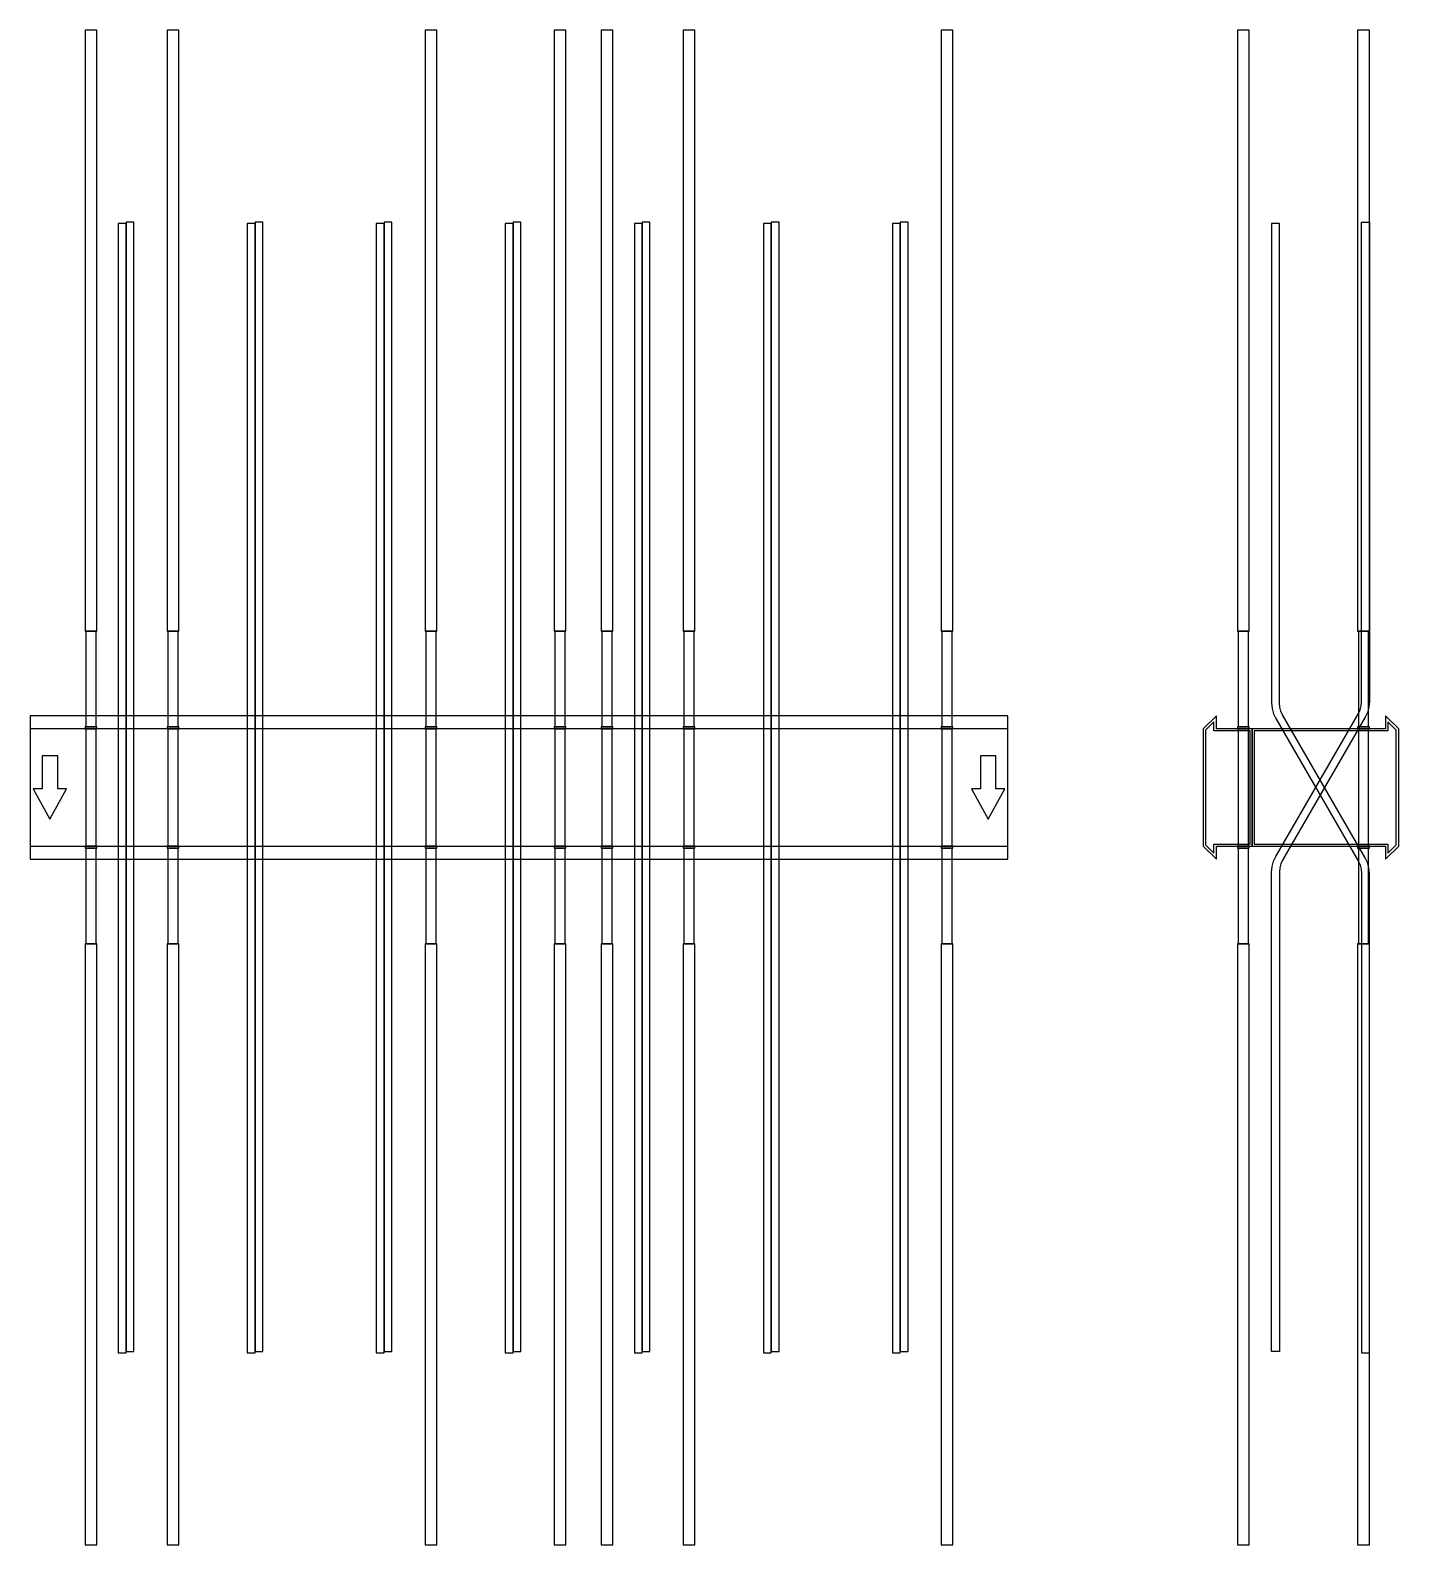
# Model space of a CAD drawing. Extents: x 0 to 1400, y -775 to 775.
import ezdxf

# ---------------------------------------------------------------- set-up
doc = ezdxf.new("R2010")
doc.units = 0
doc.layers.add('Halfen', color=7, linetype='CONTINUOUS')

msp = doc.modelspace()

# ---------------------------------------------------------------- linework, layer by layer
at = {"layer": 'Halfen', "color": 7}
for points in [[(68, 160), (68, 775), (56, 775), (56, 160)], [(152, 160), (152, 775), (140, 775), (140, 160)], [(416, 160), (416, 775), (404, 775), (404, 160)], [(548, 160), (548, 775), (536, 775), (536, 160)], [(596, 160), (596, 775), (584, 775), (584, 160)], [(680, 160), (680, 775), (668, 775), (668, 160)], [(944, 160), (944, 775), (932, 775), (932, 160)], [(1247, 160), (1247, 775), (1235, 775), (1235, 160)], [(1370, 160), (1370, 775), (1358, 775), (1358, 160)], [(98, -578.609), (98, 577.25), (90, 577.25), (90, -578.609)], [(106, -577.251), (106, 578.609), (98, 578.609), (98, -577.251)], [(230, -578.609), (230, 577.25), (222, 577.25), (222, -578.609)], [(238, -577.251), (238, 578.609), (230, 578.609), (230, -577.251)], [(362, -578.609), (362, 577.25), (354, 577.25), (354, -578.609)], [(370, -577.251), (370, 578.609), (362, 578.609), (362, -577.251)], [(494, -578.609), (494, 577.25), (486, 577.25), (486, -578.609)], [(502, -577.251), (502, 578.609), (494, 578.609), (494, -577.251)], [(626, -578.609), (626, 577.25), (618, 577.25), (618, -578.609)], [(634, -577.251), (634, 578.609), (626, 578.609), (626, -577.251)], [(758, -578.609), (758, 577.25), (750, 577.25), (750, -578.609)], [(766, -577.251), (766, 578.609), (758, 578.609), (758, -577.251)], [(890, -578.609), (890, 577.25), (882, 577.25), (882, -578.609)], [(898, -577.251), (898, 578.609), (890, 578.609), (890, -577.251)], [(1270, -577.251), (1270, -86.497), (1270.486, -80.941), (1271.93, -75.553), (1274.287, -70.497), (1358.785, 75.856), (1360.553, 79.648), (1361.635, 83.689), (1362, 87.856), (1362, 578.609), (1370, 578.609), (1370, 87.856), (1369.514, 82.3), (1368.07, 76.912), (1365.713, 71.856), (1281.215, -74.497), (1279.447, -78.289), (1278.365, -82.33), (1278, -86.497), (1278, -577.251)], [(1370, -578.609), (1370, -87.856), (1369.514, -82.3), (1368.07, -76.912), (1365.713, -71.856), (1281.215, 74.497), (1279.447, 78.289), (1278.365, 82.33), (1278, 86.497), (1278, 577.25), (1270, 577.25), (1270, 86.497), (1270.486, 80.941), (1271.93, 75.553), (1274.287, 70.497), (1358.785, -75.856), (1360.553, -79.648), (1361.635, -83.689), (1362, -87.856), (1362, -578.609)], [(67.25, 62), (67.25, 160), (56.75, 160), (56.75, 62)], [(151.25, 62), (151.25, 160), (140.75, 160), (140.75, 62)], [(415.25, 62), (415.25, 160), (404.75, 160), (404.75, 62)], [(547.25, 62), (547.25, 160), (536.75, 160), (536.75, 62)], [(595.25, 62), (595.25, 160), (584.75, 160), (584.75, 62)], [(679.25, 62), (679.25, 160), (668.75, 160), (668.75, 62)], [(943.25, 62), (943.25, 160), (932.75, 160), (932.75, 62)], [(1246.25, 62), (1246.25, 160), (1235.75, 160), (1235.75, 62)], [(1369.25, 62), (1369.25, 160), (1358.75, 160), (1358.75, 62)], [(0, -73.5), (1000, -73.5), (1000, 73.5), (0, 73.5)], [(68, 60), (68, 62), (56, 62), (56, 60)], [(152, 60), (152, 62), (140, 62), (140, 60)], [(416, 60), (416, 62), (404, 62), (404, 60)], [(548, 60), (548, 62), (536, 62), (536, 60)], [(596, 60), (596, 62), (584, 62), (584, 60)], [(680, 60), (680, 62), (668, 62), (668, 60)], [(944, 60), (944, 62), (932, 62), (932, 60)], [(1250, -60), (1250, 60), (1213.5, 60), (1213.5, 73.5), (1200, 60), (1200, -60), (1213.5, -73.5), (1213.5, -60)], [(1248, -58), (1248, 58), (1211, 58), (1211, 67.25), (1202.5, 58.75), (1202.5, -58.75), (1211, -67.25), (1211, -58)], [(1247, 60), (1247, 62), (1235, 62), (1235, 60)], [(1400, -60), (1400, 60), (1386.5, 73.5), (1386.5, 60), (1250, 60), (1250, -60), (1386.5, -60), (1386.5, -73.5)], [(1397.5, -58.75), (1397.5, 58.75), (1389, 67.25), (1389, 58), (1252, 58), (1252, -58), (1389, -58), (1389, -67.25)], [(1370, 60), (1370, 62), (1358, 62), (1358, 60)], [(0, -60), (1000, -60), (1000, 60), (0, 60)], [(67.25, -60), (67.25, 60), (56.75, 60), (56.75, -60)], [(151.25, -60), (151.25, 60), (140.75, 60), (140.75, -60)], [(415.25, -60), (415.25, 60), (404.75, 60), (404.75, -60)], [(547.25, -60), (547.25, 60), (536.75, 60), (536.75, -60)], [(595.25, -60), (595.25, 60), (584.75, 60), (584.75, -60)], [(679.25, -60), (679.25, 60), (668.75, 60), (668.75, -60)], [(943.25, -60), (943.25, 60), (932.75, 60), (932.75, -60)], [(1246.25, -60), (1246.25, 60), (1235.75, 60), (1235.75, -60)], [(1369.25, -60), (1369.25, 60), (1358.75, 60), (1358.75, -60)], [(20, -32.5), (37, -1.5), (28, -1.5), (28, 32.5), (12, 32.5), (12, -1.5), (3, -1.5)], [(980, -32.5), (997, -1.5), (988, -1.5), (988, 32.5), (972, 32.5), (972, -1.5), (963, -1.5)], [(68, -62), (68, -60), (56, -60), (56, -62)], [(67.25, -160), (67.25, -62), (56.75, -62), (56.75, -160)], [(152, -62), (152, -60), (140, -60), (140, -62)], [(151.25, -160), (151.25, -62), (140.75, -62), (140.75, -160)], [(416, -62), (416, -60), (404, -60), (404, -62)], [(415.25, -160), (415.25, -62), (404.75, -62), (404.75, -160)], [(548, -62), (548, -60), (536, -60), (536, -62)], [(547.25, -160), (547.25, -62), (536.75, -62), (536.75, -160)], [(596, -62), (596, -60), (584, -60), (584, -62)], [(595.25, -160), (595.25, -62), (584.75, -62), (584.75, -160)], [(680, -62), (680, -60), (668, -60), (668, -62)], [(679.25, -160), (679.25, -62), (668.75, -62), (668.75, -160)], [(944, -62), (944, -60), (932, -60), (932, -62)], [(943.25, -160), (943.25, -62), (932.75, -62), (932.75, -160)], [(1247, -62), (1247, -60), (1235, -60), (1235, -62)], [(1246.25, -160), (1246.25, -62), (1235.75, -62), (1235.75, -160)], [(1370, -62), (1370, -60), (1358, -60), (1358, -62)], [(1369.25, -160), (1369.25, -62), (1358.75, -62), (1358.75, -160)], [(68, -775), (68, -160), (56, -160), (56, -775)], [(152, -775), (152, -160), (140, -160), (140, -775)], [(416, -775), (416, -160), (404, -160), (404, -775)], [(548, -775), (548, -160), (536, -160), (536, -775)], [(596, -775), (596, -160), (584, -160), (584, -775)], [(680, -775), (680, -160), (668, -160), (668, -775)], [(944, -775), (944, -160), (932, -160), (932, -775)], [(1247, -775), (1247, -160), (1235, -160), (1235, -775)], [(1370, -775), (1370, -160), (1358, -160), (1358, -775)]]:
    msp.add_lwpolyline(points, close=True, dxfattribs=at)

doc.saveas('drawing.dxf')
